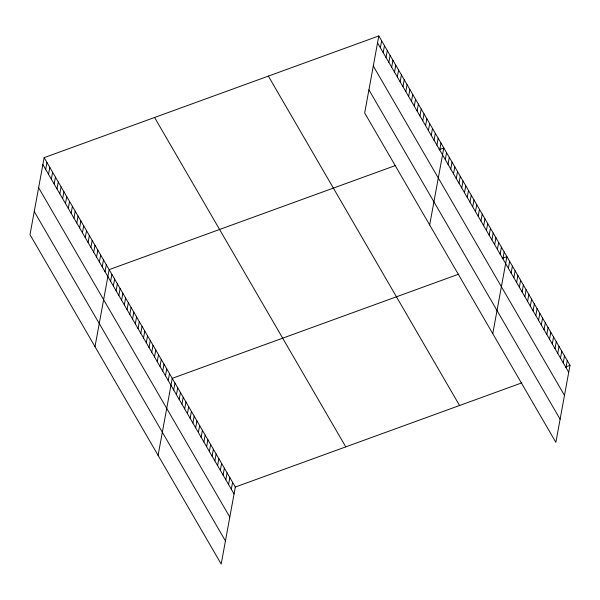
<?xml version="1.0" encoding="UTF-8"?>
<svg xmlns="http://www.w3.org/2000/svg" width="600" height="600" viewBox="0 0 600 600"><rect width="100%" height="100%" fill="white"/><g stroke="black" fill="none" stroke-linecap="round" stroke-linejoin="round"><path stroke-width="0.9" d="M44.138 157.642L30 234.667L221.19 564.06L235.327 487.035L44.138 157.642L378.81 35.94L570 365.332L555.862 442.357L364.673 112.965L378.81 35.94M45.69 169.44L46.965 162.51M48.517 174.308L49.793 167.377M51.345 179.183L52.613 172.252M54.172 184.05L55.44 177.12M56.992 188.917L58.267 181.988M59.82 193.785L61.095 186.855M62.648 198.653L63.922 191.73M65.475 203.528L66.75 196.597M68.302 208.395L69.57 201.465M71.13 213.263L72.398 206.333M73.957 218.13L75.225 211.208M76.778 223.005L78.052 216.075M79.605 227.873L80.88 220.942M82.433 232.74L83.707 225.81M85.26 237.608L86.528 230.678M88.088 242.483L89.355 235.553M90.915 247.35L92.183 240.42M93.735 252.218L95.01 245.288M96.562 257.085L97.837 250.155M99.39 261.96L100.665 255.03M102.218 266.827L103.485 259.897M105.045 271.695L106.312 264.765M95.002 346.657L109.14 269.632L395.692 165.435M110.61 281.288L111.885 274.365M113.355 286.02L114.63 279.09M116.1 290.745L117.368 283.815M118.845 295.47L120.113 288.54M121.583 300.195L122.858 293.265M124.328 304.92L125.602 297.99M127.073 309.645L128.34 302.715M129.817 314.37L131.085 307.447M132.555 319.103L133.83 312.173M135.3 323.827L136.575 316.897M138.045 328.553L139.312 321.623M140.79 333.278L142.058 326.347M143.528 338.002L144.803 331.072M146.273 342.728L147.547 335.798M149.017 347.452L150.292 340.53M151.762 352.185L153.03 345.255M154.5 356.91L155.775 349.98M157.245 361.635L158.52 354.705M159.99 366.36L161.265 359.43M162.735 371.085L164.002 364.155M165.472 375.81L166.748 368.88M168.218 380.535L169.493 373.612M158.1 455.355L172.238 378.337L458.783 274.132M173.708 389.993L174.975 383.062M176.445 394.717L177.72 387.787M179.19 399.442L180.465 392.513M181.935 404.168L183.21 397.237M184.68 408.893L185.947 401.963M187.425 413.618L188.692 406.695M190.163 418.35L191.438 411.42M192.907 423.075L194.183 416.145M195.653 427.8L196.92 420.87M198.397 432.525L199.665 425.595M201.135 437.25L202.41 430.32M203.88 441.975L205.155 435.045M206.625 446.7L207.892 439.778M209.37 451.433L210.638 444.502M212.108 456.158L213.382 449.228M214.853 460.882L216.127 453.952M217.597 465.607L218.865 458.678M220.343 470.332L221.61 463.403M223.08 475.058L224.355 468.127M225.825 479.783L227.1 472.86M228.57 484.515L229.837 477.585M231.315 489.24L232.583 482.31M380.362 47.745L381.638 40.815M383.19 52.613L384.465 45.682M386.018 57.48L387.285 50.55M388.845 62.347L390.112 55.418M391.673 67.215L392.94 60.293M394.493 72.09L395.768 65.16M397.32 76.957L398.595 70.028M400.147 81.825L401.423 74.895M402.975 86.692L404.243 79.77M405.803 91.567L407.07 84.637M408.63 96.435L409.897 89.505M411.45 101.302L412.725 94.373M414.278 106.17L415.553 99.24M417.105 111.045L418.38 104.115M419.933 115.913L421.2 108.983M422.76 120.78L424.028 113.85M425.588 125.648L426.855 118.718M428.408 130.523L429.683 123.593M431.235 135.39L432.51 128.46M434.062 140.257L435.338 133.328M436.89 145.125L438.165 138.195M439.717 150L440.985 143.07M429.675 224.962L443.812 147.938L439.08 149.655M445.283 159.593L446.558 152.663M448.028 164.317L449.303 157.387M450.772 169.042L452.04 162.113M453.518 173.767L454.785 166.837M456.255 178.493L457.53 171.57M459 183.225L460.275 176.295M461.745 187.95L463.013 181.02M464.49 192.675L465.757 185.745M467.228 197.4L468.502 190.47M469.972 202.125L471.248 195.195M472.717 206.85L473.993 199.92M475.463 211.575L476.73 204.653M478.2 216.308L479.475 209.377M480.945 221.032L482.22 214.103M483.69 225.757L484.965 218.827M486.435 230.483L487.702 223.553M489.173 235.208L490.447 228.278M491.918 239.933L493.192 233.002M494.662 244.657L495.938 237.735M497.408 249.39L498.675 242.46M500.153 254.115L501.42 247.185M502.89 258.84L504.165 251.91M492.772 333.66L506.91 256.635L502.178 258.36M508.38 268.29L509.647 261.36M511.125 273.015L512.393 266.085M513.862 277.74L515.138 270.817M516.607 282.472L517.882 275.543M519.352 287.197L520.62 280.267M522.097 291.923L523.365 284.993M524.835 296.647L526.11 289.718M527.58 301.373L528.855 294.442M530.325 306.097L531.592 299.168M533.07 310.822L534.338 303.9M535.808 315.555L537.082 308.625M538.553 320.28L539.827 313.35M541.298 325.005L542.565 318.075M544.043 329.73L545.31 322.8M546.78 334.455L548.055 327.525M549.525 339.18L550.8 332.25M552.27 343.905L553.537 336.983M555.015 348.638L556.283 341.707M557.752 353.362L559.028 346.433M560.498 358.087L561.773 351.157M563.243 362.812L564.51 355.882M565.987 367.538L567.255 360.608M235.327 487.035L521.88 382.837M565.268 367.058L570 365.332M377.535 42.87L568.725 372.263M373.29 66L564.48 395.393M368.918 89.835L560.107 419.228M268.365 76.102L459.555 405.495M154.575 117.48L345.772 446.873M42.862 164.572L234.053 493.965M38.617 187.703L229.808 517.095M34.245 211.53L225.435 540.93"/></g></svg>
